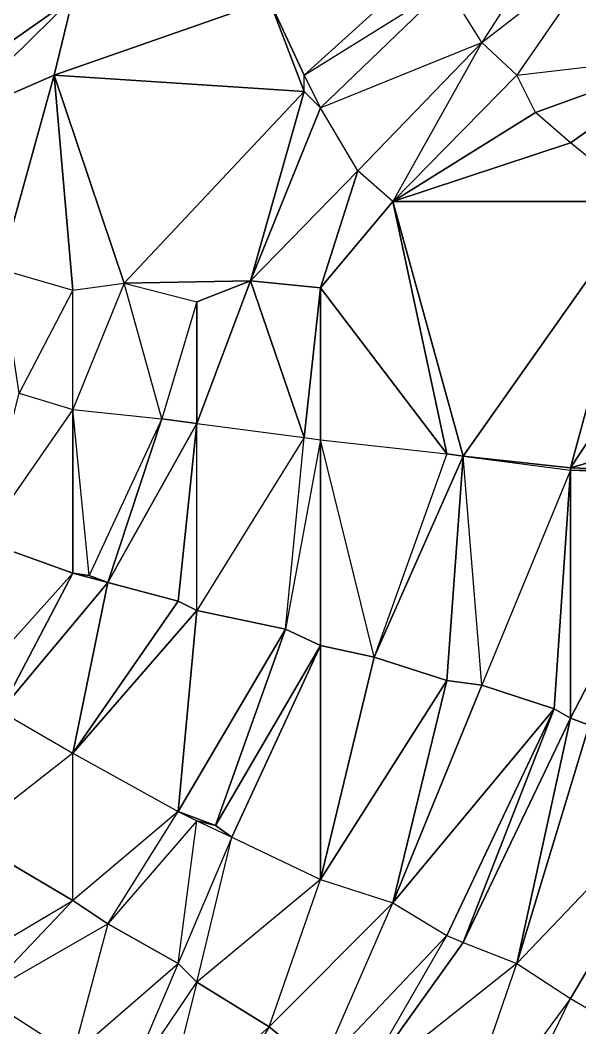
# Model space of a CAD drawing. Header units: metres. Extents: x 121.06818 to 121.07159, y 3.17836 to 3.18313.
# Drawn here: x 121.0691764 to 121.069416, y 3.1804485 to 3.1808795 of the extents above; entities that cross this region are included whole.
import ezdxf

# ---------------------------------------------------------------- set-up
doc = ezdxf.new("R2010")
doc.units = ezdxf.units.M

msp = doc.modelspace()

# ---------------------------------------------------------------- linework, layer by layer
at = {"layer": 'DELAUNEY11627', "color": 252}
msp.add_3dface([(121.069359, 3.180389, 0.0102), (121.069374, 3.180383, 0.0102), (121.069412, 3.180461, 0.01021)], dxfattribs=at)
at = {"layer": 'DELAUNEY11722', "color": 252}
msp.add_3dface([(121.069252, 3.180397, 0.01019), (121.069237, 3.180408, 0.01019), (121.069283, 3.180449, 0.0102)], dxfattribs=at)
at = {"layer": 'DELAUNEY11753', "color": 252}
msp.add_3dface([(121.069321, 3.180422, 0.0102), (121.069359, 3.180389, 0.0102), (121.069389, 3.180476, 0.01021)], dxfattribs=at)
at = {"layer": 'DELAUNEY11797', "color": 252}
msp.add_3dface([(121.069237, 3.180408, 0.01019), (121.069221, 3.180422, 0.01019), (121.069252, 3.180468, 0.0102)], dxfattribs=at)
at = {"layer": 'DELAUNEY11850', "color": 252}
msp.add_3dface([(121.069145, 3.180408, 0.01018), (121.069199, 3.180437, 0.01019), (121.06916, 3.180462, 0.01019)], dxfattribs=at)
at = {"layer": 'DELAUNEY11851', "color": 252}
msp.add_3dface([(121.069252, 3.180397, 0.01019), (121.069305, 3.180431, 0.0102), (121.069283, 3.180449, 0.0102)], dxfattribs=at)
at = {"layer": 'DELAUNEY11852', "color": 252}
msp.add_3dface([(121.069305, 3.180431, 0.0102), (121.069321, 3.180422, 0.0102), (121.069359, 3.180488, 0.01021)], dxfattribs=at)
at = {"layer": 'DELAUNEY11872', "color": 252}
msp.add_3dface([(121.069221, 3.180422, 0.01019), (121.069199, 3.180437, 0.01019), (121.069244, 3.180476, 0.0102)], dxfattribs=at)
at = {"layer": 'DELAUNEY11912', "color": 252}
msp.add_3dface([(121.06945, 3.180439, 0.01021), (121.069374, 3.180383, 0.0102), (121.069412, 3.180461, 0.01021)], dxfattribs=at)
at = {"layer": 'DELAUNEY11938', "color": 252}
msp.add_3dface([(121.069412, 3.180461, 0.01021), (121.06945, 3.180439, 0.01021), (121.069473, 3.180564, 0.01022)], dxfattribs=at)
at = {"layer": 'DELAUNEY11967', "color": 252}
msp.add_3dface([(121.069283, 3.180449, 0.0102), (121.069305, 3.180431, 0.0102), (121.069336, 3.180502, 0.01021)], dxfattribs=at)
at = {"layer": 'DELAUNEY12007', "color": 252}
msp.add_3dface([(121.069237, 3.180408, 0.01019), (121.069283, 3.180449, 0.0102), (121.069252, 3.180468, 0.0102)], dxfattribs=at)
at = {"layer": 'DELAUNEY12008', "color": 252}
msp.add_3dface([(121.069412, 3.180461, 0.01021), (121.069359, 3.180389, 0.0102), (121.069389, 3.180476, 0.01021)], dxfattribs=at)
at = {"layer": 'DELAUNEY12047', "color": 252}
msp.add_3dface([(121.069199, 3.180437, 0.01019), (121.06916, 3.180462, 0.01019), (121.069214, 3.180493, 0.0102)], dxfattribs=at)
at = {"layer": 'DELAUNEY12048', "color": 252}
msp.add_3dface([(121.069389, 3.180476, 0.01021), (121.069412, 3.180461, 0.01021), (121.069473, 3.180564, 0.01022)], dxfattribs=at)
at = {"layer": 'DELAUNEY12063', "color": 252}
msp.add_3dface([(121.069389, 3.180476, 0.01021), (121.069321, 3.180422, 0.0102), (121.069366, 3.180485, 0.01021)], dxfattribs=at)
at = {"layer": 'DELAUNEY12071', "color": 252}
msp.add_3dface([(121.069221, 3.180422, 0.01019), (121.069252, 3.180468, 0.0102), (121.069244, 3.180476, 0.0102)], dxfattribs=at)
at = {"layer": 'DELAUNEY12072', "color": 252}
msp.add_3dface([(121.069252, 3.180468, 0.0102), (121.069283, 3.180449, 0.0102), (121.069305, 3.180512, 0.01021)], dxfattribs=at)
at = {"layer": 'DELAUNEY12073', "color": 252}
msp.add_3dface([(121.069366, 3.180485, 0.01021), (121.069321, 3.180422, 0.0102), (121.069359, 3.180488, 0.01021)], dxfattribs=at)
at = {"layer": 'DELAUNEY12084', "color": 252}
msp.add_3dface([(121.069366, 3.180485, 0.01021), (121.069389, 3.180476, 0.01021), (121.069412, 3.180581, 0.01022)], dxfattribs=at)
at = {"layer": 'DELAUNEY12122', "color": 252}
msp.add_3dface([(121.06916, 3.180462, 0.01019), (121.069145, 3.180471, 0.01019), (121.069199, 3.180503, 0.0102)], dxfattribs=at)
at = {"layer": 'DELAUNEY12149', "color": 252}
msp.add_3dface([(121.069199, 3.180437, 0.01019), (121.069244, 3.180476, 0.0102), (121.069214, 3.180493, 0.0102)], dxfattribs=at)
at = {"layer": 'DELAUNEY12150', "color": 252}
msp.add_3dface([(121.069244, 3.180476, 0.0102), (121.069252, 3.180468, 0.0102), (121.069267, 3.18053, 0.01021)], dxfattribs=at)
at = {"layer": 'DELAUNEY12151', "color": 252}
msp.add_3dface([(121.069359, 3.180488, 0.01021), (121.069366, 3.180485, 0.01021), (121.069405, 3.180585, 0.01022)], dxfattribs=at)
at = {"layer": 'DELAUNEY12181', "color": 252}
msp.add_3dface([(121.069359, 3.180488, 0.01021), (121.069305, 3.180431, 0.0102), (121.069336, 3.180502, 0.01021)], dxfattribs=at)
at = {"layer": 'DELAUNEY12218', "color": 252}
msp.add_3dface([(121.069214, 3.180493, 0.0102), (121.069244, 3.180476, 0.0102), (121.069252, 3.180537, 0.01021)], dxfattribs=at)
at = {"layer": 'DELAUNEY12237', "color": 252}
msp.add_3dface([(121.069336, 3.180502, 0.01021), (121.069359, 3.180488, 0.01021), (121.069405, 3.180585, 0.01022)], dxfattribs=at)
at = {"layer": 'DELAUNEY12246', "color": 252}
msp.add_3dface([(121.06916, 3.180462, 0.01019), (121.069214, 3.180493, 0.0102), (121.069199, 3.180503, 0.0102)], dxfattribs=at)
at = {"layer": 'DELAUNEY12247', "color": 252}
msp.add_3dface([(121.069336, 3.180502, 0.01021), (121.069283, 3.180449, 0.0102), (121.069305, 3.180512, 0.01021)], dxfattribs=at)
at = {"layer": 'DELAUNEY12288', "color": 252}
msp.add_3dface([(121.069199, 3.180503, 0.0102), (121.069214, 3.180493, 0.0102), (121.069244, 3.180541, 0.01021)], dxfattribs=at)
at = {"layer": 'DELAUNEY12289', "color": 252}
msp.add_3dface([(121.069305, 3.180512, 0.01021), (121.069336, 3.180502, 0.01021), (121.069359, 3.180597, 0.01022)], dxfattribs=at)
at = {"layer": 'DELAUNEY12346', "color": 252}
msp.add_3dface([(121.069305, 3.180512, 0.01021), (121.069252, 3.180468, 0.0102), (121.069267, 3.18053, 0.01021)], dxfattribs=at)
at = {"layer": 'DELAUNEY12379', "color": 252}
msp.add_3dface([(121.069145, 3.180471, 0.01019), (121.069199, 3.180503, 0.0102), (121.069153, 3.18053, 0.0102)], dxfattribs=at)
at = {"layer": 'DELAUNEY12392', "color": 252}
msp.add_3dface([(121.069267, 3.18053, 0.01021), (121.069244, 3.180476, 0.0102), (121.069252, 3.180537, 0.01021)], dxfattribs=at)
at = {"layer": 'DELAUNEY12408', "color": 252}
msp.add_3dface([(121.069267, 3.18053, 0.01021), (121.069305, 3.180512, 0.01021), (121.069305, 3.180612, 0.01022)], dxfattribs=at)
at = {"layer": 'DELAUNEY12421', "color": 252}
msp.add_3dface([(121.069153, 3.18053, 0.0102), (121.069199, 3.180503, 0.0102), (121.069199, 3.180566, 0.01021)], dxfattribs=at)
at = {"layer": 'DELAUNEY12470', "color": 252}
msp.add_3dface([(121.069252, 3.180537, 0.01021), (121.069214, 3.180493, 0.0102), (121.069244, 3.180541, 0.01021)], dxfattribs=at)
at = {"layer": 'DELAUNEY12471', "color": 252}
msp.add_3dface([(121.069252, 3.180537, 0.01021), (121.069267, 3.18053, 0.01021), (121.06926, 3.180535, 0.01021)], dxfattribs=at)
at = {"layer": 'DELAUNEY12514', "color": 252}
msp.add_3dface([(121.069252, 3.180537, 0.01021), (121.06926, 3.180535, 0.01021), (121.069244, 3.180541, 0.01021)], dxfattribs=at)
at = {"layer": 'DELAUNEY12515', "color": 252}
msp.add_3dface([(121.06926, 3.180535, 0.01021), (121.069267, 3.18053, 0.01021), (121.069305, 3.180612, 0.01022)], dxfattribs=at)
at = {"layer": 'DELAUNEY12535', "color": 252}
msp.add_3dface([(121.069389, 3.180476, 0.01021), (121.069473, 3.180564, 0.01022), (121.06942, 3.180578, 0.01022)], dxfattribs=at)
at = {"layer": 'DELAUNEY12550', "color": 252}
msp.add_3dface([(121.069389, 3.180476, 0.01021), (121.06942, 3.180578, 0.01022), (121.069412, 3.180581, 0.01022)], dxfattribs=at)
at = {"layer": 'DELAUNEY12566', "color": 252}
msp.add_3dface([(121.069244, 3.180541, 0.01021), (121.069199, 3.180503, 0.0102), (121.069199, 3.180566, 0.01021)], dxfattribs=at)
at = {"layer": 'DELAUNEY12593', "color": 252}
msp.add_3dface([(121.069366, 3.180485, 0.01021), (121.069412, 3.180581, 0.01022), (121.069405, 3.180585, 0.01022)], dxfattribs=at)
at = {"layer": 'DELAUNEY12607', "color": 252}
msp.add_3dface([(121.069412, 3.180581, 0.01022), (121.06942, 3.180578, 0.01022), (121.069466, 3.180685, 0.01023)], dxfattribs=at)
at = {"layer": 'DELAUNEY12626', "color": 252}
msp.add_3dface([(121.069199, 3.180566, 0.01021), (121.069153, 3.18053, 0.0102), (121.069168, 3.180584, 0.01021)], dxfattribs=at)
at = {"layer": 'DELAUNEY12638', "color": 252}
msp.add_3dface([(121.069199, 3.180566, 0.01021), (121.069244, 3.180541, 0.01021), (121.069252, 3.180627, 0.01022)], dxfattribs=at)
at = {"layer": 'DELAUNEY12639', "color": 252}
msp.add_3dface([(121.069405, 3.180585, 0.01022), (121.069412, 3.180581, 0.01022), (121.069412, 3.180687, 0.01023)], dxfattribs=at)
at = {"layer": 'DELAUNEY12652', "color": 252}
msp.add_3dface([(121.069336, 3.180502, 0.01021), (121.069405, 3.180585, 0.01022), (121.069374, 3.180595, 0.01022)], dxfattribs=at)
at = {"layer": 'DELAUNEY12671', "color": 252}
msp.add_3dface([(121.069336, 3.180502, 0.01021), (121.069374, 3.180595, 0.01022), (121.069359, 3.180597, 0.01022)], dxfattribs=at)
at = {"layer": 'DELAUNEY12680', "color": 252}
msp.add_3dface([(121.069374, 3.180595, 0.01022), (121.069405, 3.180585, 0.01022), (121.069412, 3.180687, 0.01023)], dxfattribs=at)
at = {"layer": 'DELAUNEY12702', "color": 252}
msp.add_3dface([(121.069359, 3.180597, 0.01022), (121.069374, 3.180595, 0.01022), (121.069366, 3.180693, 0.01023)], dxfattribs=at)
at = {"layer": 'DELAUNEY12727', "color": 252}
msp.add_3dface([(121.069305, 3.180512, 0.01021), (121.069359, 3.180597, 0.01022), (121.069328, 3.180607, 0.01022)], dxfattribs=at)
at = {"layer": 'DELAUNEY12742', "color": 252}
msp.add_3dface([(121.069168, 3.180584, 0.01021), (121.069199, 3.180566, 0.01021), (121.069214, 3.180639, 0.01022)], dxfattribs=at)
at = {"layer": 'DELAUNEY12743', "color": 252}
msp.add_3dface([(121.069244, 3.180541, 0.01021), (121.06926, 3.180535, 0.01021), (121.06929, 3.180619, 0.01022)], dxfattribs=at)
at = {"layer": 'DELAUNEY12755', "color": 252}
msp.add_3dface([(121.069305, 3.180512, 0.01021), (121.069328, 3.180607, 0.01022), (121.069305, 3.180612, 0.01022)], dxfattribs=at)
at = {"layer": 'DELAUNEY12773', "color": 252}
msp.add_3dface([(121.069328, 3.180607, 0.01022), (121.069359, 3.180597, 0.01022), (121.069366, 3.180693, 0.01023)], dxfattribs=at)
at = {"layer": 'DELAUNEY12807', "color": 252}
msp.add_3dface([(121.069305, 3.180612, 0.01022), (121.069328, 3.180607, 0.01022), (121.069305, 3.1807, 0.01023)], dxfattribs=at)
at = {"layer": 'DELAUNEY12824', "color": 252}
msp.add_3dface([(121.069153, 3.180592, 0.01021), (121.069168, 3.180584, 0.01021), (121.069199, 3.180643, 0.01022)], dxfattribs=at)
at = {"layer": 'DELAUNEY12842', "color": 252}
msp.add_3dface([(121.06926, 3.180535, 0.01021), (121.069305, 3.180612, 0.01022), (121.06929, 3.180619, 0.01022)], dxfattribs=at)
at = {"layer": 'DELAUNEY12890', "color": 252}
msp.add_3dface([(121.06929, 3.180619, 0.01022), (121.069305, 3.180612, 0.01022), (121.069305, 3.1807, 0.01023)], dxfattribs=at)
at = {"layer": 'DELAUNEY12908', "color": 252}
msp.add_3dface([(121.069244, 3.180541, 0.01021), (121.06929, 3.180619, 0.01022), (121.069252, 3.180627, 0.01022)], dxfattribs=at)
at = {"layer": 'DELAUNEY12944', "color": 252}
msp.add_3dface([(121.069252, 3.180627, 0.01022), (121.06929, 3.180619, 0.01022), (121.069298, 3.180701, 0.01023)], dxfattribs=at)
at = {"layer": 'DELAUNEY12960', "color": 252}
msp.add_3dface([(121.069199, 3.180566, 0.01021), (121.069252, 3.180627, 0.01022), (121.069244, 3.180631, 0.01022)], dxfattribs=at)
at = {"layer": 'DELAUNEY12995', "color": 252}
msp.add_3dface([(121.069199, 3.180566, 0.01021), (121.069244, 3.180631, 0.01022), (121.069214, 3.180639, 0.01022)], dxfattribs=at)
at = {"layer": 'DELAUNEY13006', "color": 252}
msp.add_3dface([(121.069244, 3.180631, 0.01022), (121.069252, 3.180627, 0.01022), (121.069252, 3.180707, 0.01023)], dxfattribs=at)
at = {"layer": 'DELAUNEY13057', "color": 252}
msp.add_3dface([(121.069168, 3.180584, 0.01021), (121.069214, 3.180639, 0.01022), (121.069199, 3.180643, 0.01022)], dxfattribs=at)
at = {"layer": 'DELAUNEY13058', "color": 252}
msp.add_3dface([(121.069214, 3.180639, 0.01022), (121.069244, 3.180631, 0.01022), (121.069252, 3.180707, 0.01023)], dxfattribs=at)
at = {"layer": 'DELAUNEY13104', "color": 252}
msp.add_3dface([(121.069199, 3.180643, 0.01022), (121.069214, 3.180639, 0.01022), (121.069206, 3.180642, 0.01022)], dxfattribs=at)
at = {"layer": 'DELAUNEY13150', "color": 252}
msp.add_3dface([(121.069153, 3.180592, 0.01021), (121.069199, 3.180643, 0.01022), (121.06916, 3.180657, 0.01022)], dxfattribs=at)
at = {"layer": 'DELAUNEY13173', "color": 252}
msp.add_3dface([(121.069199, 3.180643, 0.01022), (121.069206, 3.180642, 0.01022), (121.069199, 3.180713, 0.01023)], dxfattribs=at)
at = {"layer": 'DELAUNEY13174', "color": 252}
msp.add_3dface([(121.069206, 3.180642, 0.01022), (121.069214, 3.180639, 0.01022), (121.069237, 3.180709, 0.01023)], dxfattribs=at)
at = {"layer": 'DELAUNEY13191', "color": 252}
msp.add_3dface([(121.06916, 3.180657, 0.01022), (121.069199, 3.180643, 0.01022), (121.069199, 3.180713, 0.01023)], dxfattribs=at)
at = {"layer": 'DELAUNEY13253', "color": 252}
msp.add_3dface([(121.069412, 3.180687, 0.01023), (121.069412, 3.180581, 0.01022), (121.069466, 3.180685, 0.01023)], dxfattribs=at)
at = {"layer": 'DELAUNEY13268', "color": 252}
msp.add_3dface([(121.069412, 3.180687, 0.01023), (121.069374, 3.180595, 0.01022), (121.069366, 3.180693, 0.01023)], dxfattribs=at)
at = {"layer": 'DELAUNEY13269', "color": 252}
msp.add_3dface([(121.069412, 3.180687, 0.01023), (121.069466, 3.180685, 0.01023), (121.069466, 3.180686, 0.01023)], dxfattribs=at)
at = {"layer": 'DELAUNEY13316', "color": 252}
msp.add_3dface([(121.069359, 3.180694, 0.01023), (121.069328, 3.180607, 0.01022), (121.069366, 3.180693, 0.01023)], dxfattribs=at)
at = {"layer": 'DELAUNEY13317', "color": 252}
msp.add_3dface([(121.069359, 3.180694, 0.01023), (121.069328, 3.180607, 0.01022), (121.069305, 3.1807, 0.01023)], dxfattribs=at)
at = {"layer": 'DELAUNEY13331', "color": 252}
msp.add_3dface([(121.069359, 3.180694, 0.01023), (121.069366, 3.180693, 0.01023), (121.069336, 3.180802, 0.01024)], dxfattribs=at)
at = {"layer": 'DELAUNEY13332', "color": 252}
msp.add_3dface([(121.069366, 3.180693, 0.01023), (121.069412, 3.180687, 0.01023), (121.069412, 3.180688, 0.01023)], dxfattribs=at)
at = {"layer": 'DELAUNEY13376', "color": 252}
msp.add_3dface([(121.069305, 3.1807, 0.01023), (121.06929, 3.180619, 0.01022), (121.069298, 3.180701, 0.01023)], dxfattribs=at)
at = {"layer": 'DELAUNEY13383', "color": 252}
msp.add_3dface([(121.069305, 3.1807, 0.01023), (121.069359, 3.180694, 0.01023), (121.069305, 3.180765, 0.01024)], dxfattribs=at)
at = {"layer": 'DELAUNEY13393', "color": 252}
msp.add_3dface([(121.069298, 3.180701, 0.01023), (121.069252, 3.180627, 0.01022), (121.069252, 3.180707, 0.01023)], dxfattribs=at)
at = {"layer": 'DELAUNEY13413', "color": 252}
msp.add_3dface([(121.069298, 3.180701, 0.01023), (121.069305, 3.1807, 0.01023), (121.069305, 3.180765, 0.01024)], dxfattribs=at)
at = {"layer": 'DELAUNEY13465', "color": 252}
msp.add_3dface([(121.069237, 3.180709, 0.01023), (121.069214, 3.180639, 0.01022), (121.069252, 3.180707, 0.01023)], dxfattribs=at)
at = {"layer": 'DELAUNEY13466', "color": 252}
msp.add_3dface([(121.069252, 3.180707, 0.01023), (121.069298, 3.180701, 0.01023), (121.069275, 3.180768, 0.01024)], dxfattribs=at)
at = {"layer": 'DELAUNEY13475', "color": 252}
msp.add_3dface([(121.069237, 3.180709, 0.01023), (121.069206, 3.180642, 0.01022), (121.069199, 3.180713, 0.01023)], dxfattribs=at)
at = {"layer": 'DELAUNEY13476', "color": 252}
msp.add_3dface([(121.069237, 3.180709, 0.01023), (121.069252, 3.180707, 0.01023), (121.069252, 3.180759, 0.01024)], dxfattribs=at)
at = {"layer": 'DELAUNEY13503', "color": 252}
msp.add_3dface([(121.069199, 3.180713, 0.01023), (121.06916, 3.180657, 0.01022), (121.069176, 3.18072, 0.01023)], dxfattribs=at)
at = {"layer": 'DELAUNEY13521', "color": 252}
msp.add_3dface([(121.069199, 3.180713, 0.01023), (121.069237, 3.180709, 0.01023), (121.069221, 3.180767, 0.01024)], dxfattribs=at)
at = {"layer": 'DELAUNEY13552', "color": 252}
msp.add_3dface([(121.069366, 3.180693, 0.01023), (121.069412, 3.180688, 0.01023), (121.069443, 3.180802, 0.01023)], dxfattribs=at)
at = {"layer": 'DELAUNEY13553', "color": 252}
msp.add_3dface([(121.069412, 3.180688, 0.01023), (121.069412, 3.180687, 0.01023), (121.069466, 3.180686, 0.01023)], dxfattribs=at)
at = {"layer": 'DELAUNEY13559', "color": 252}
msp.add_3dface([(121.069176, 3.18072, 0.01023), (121.069199, 3.180713, 0.01023), (121.069199, 3.180764, 0.01024)], dxfattribs=at)
at = {"layer": 'DELAUNEY13560', "color": 252}
msp.add_3dface([(121.069412, 3.180688, 0.01023), (121.069466, 3.180686, 0.01023), (121.069481, 3.180708, 0.01023)], dxfattribs=at)
at = {"layer": 'DELAUNEY13709', "color": 252}
msp.add_3dface([(121.069412, 3.180688, 0.01023), (121.069481, 3.180708, 0.01023), (121.069466, 3.18077, 0.01023)], dxfattribs=at)
at = {"layer": 'DELAUNEY13760', "color": 252}
msp.add_3dface([(121.069412, 3.180688, 0.01023), (121.069466, 3.18077, 0.01023), (121.069443, 3.180802, 0.01023)], dxfattribs=at)
at = {"layer": 'DELAUNEY13777', "color": 252}
msp.add_3dface([(121.069252, 3.180759, 0.01024), (121.069237, 3.180709, 0.01023), (121.069221, 3.180767, 0.01024)], dxfattribs=at)
at = {"layer": 'DELAUNEY13778', "color": 252}
msp.add_3dface([(121.069252, 3.180759, 0.01024), (121.069252, 3.180707, 0.01023), (121.069275, 3.180768, 0.01024)], dxfattribs=at)
at = {"layer": 'DELAUNEY13779', "color": 252}
msp.add_3dface([(121.069275, 3.180768, 0.01024), (121.069298, 3.180701, 0.01023), (121.069305, 3.180765, 0.01024)], dxfattribs=at)
at = {"layer": 'DELAUNEY13780', "color": 252}
msp.add_3dface([(121.069305, 3.180765, 0.01024), (121.069359, 3.180694, 0.01023), (121.069336, 3.180802, 0.01024)], dxfattribs=at)
at = {"layer": 'DELAUNEY13800', "color": 252}
msp.add_3dface([(121.069252, 3.180759, 0.01024), (121.069275, 3.180768, 0.01024), (121.069221, 3.180767, 0.01024)], dxfattribs=at)
at = {"layer": 'DELAUNEY13816', "color": 252}
msp.add_3dface([(121.069221, 3.180767, 0.01024), (121.069199, 3.180713, 0.01023), (121.069199, 3.180764, 0.01024)], dxfattribs=at)
at = {"layer": 'DELAUNEY13817', "color": 252}
msp.add_3dface([(121.069275, 3.180768, 0.01024), (121.069305, 3.180765, 0.01024), (121.069321, 3.180815, 0.01024)], dxfattribs=at)
at = {"layer": 'DELAUNEY13831', "color": 252}
msp.add_3dface([(121.069199, 3.180764, 0.01024), (121.069176, 3.18072, 0.01023), (121.069168, 3.180773, 0.01024)], dxfattribs=at)
at = {"layer": 'DELAUNEY13840', "color": 252}
msp.add_3dface([(121.069199, 3.180764, 0.01024), (121.069221, 3.180767, 0.01024), (121.069191, 3.180856, 0.01025)], dxfattribs=at)
at = {"layer": 'DELAUNEY13880', "color": 252}
msp.add_3dface([(121.069168, 3.180773, 0.01024), (121.069199, 3.180764, 0.01024), (121.069191, 3.180856, 0.01025)], dxfattribs=at)
at = {"layer": 'DELAUNEY13901', "color": 252}
msp.add_3dface([(121.069305, 3.180765, 0.01024), (121.069336, 3.180802, 0.01024), (121.069321, 3.180815, 0.01024)], dxfattribs=at)
at = {"layer": 'DELAUNEY13902', "color": 252}
msp.add_3dface([(121.069336, 3.180802, 0.01024), (121.069366, 3.180693, 0.01023), (121.069443, 3.180802, 0.01023)], dxfattribs=at)
at = {"layer": 'DELAUNEY13955', "color": 252}
msp.add_3dface([(121.069336, 3.180802, 0.01024), (121.069443, 3.180802, 0.01023), (121.069412, 3.180827, 0.01023)], dxfattribs=at)
at = {"layer": 'DELAUNEY13979', "color": 252}
msp.add_3dface([(121.069336, 3.180802, 0.01024), (121.069412, 3.180827, 0.01023), (121.069397, 3.18084, 0.01023)], dxfattribs=at)
at = {"layer": 'DELAUNEY13980', "color": 252}
msp.add_3dface([(121.069443, 3.180802, 0.01023), (121.069412, 3.180827, 0.01023), (121.069466, 3.180865, 0.01022)], dxfattribs=at)
at = {"layer": 'DELAUNEY14106', "color": 252}
msp.add_3dface([(121.069336, 3.180802, 0.01024), (121.069321, 3.180815, 0.01024), (121.069374, 3.18087, 0.01023)], dxfattribs=at)
at = {"layer": 'DELAUNEY14130', "color": 252}
msp.add_3dface([(121.069275, 3.180768, 0.01024), (121.069321, 3.180815, 0.01024), (121.069305, 3.180842, 0.01024)], dxfattribs=at)
at = {"layer": 'DELAUNEY14147', "color": 252}
msp.add_3dface([(121.069221, 3.180767, 0.01024), (121.069275, 3.180768, 0.01024), (121.069298, 3.180849, 0.01024)], dxfattribs=at)
at = {"layer": 'DELAUNEY14156', "color": 252}
msp.add_3dface([(121.069336, 3.180802, 0.01024), (121.069397, 3.18084, 0.01023), (121.069389, 3.180856, 0.01023)], dxfattribs=at)
at = {"layer": 'DELAUNEY14168', "color": 252}
msp.add_3dface([(121.069145, 3.180836, 0.01025), (121.069168, 3.180773, 0.01024), (121.069191, 3.180856, 0.01025)], dxfattribs=at)
at = {"layer": 'DELAUNEY14169', "color": 252}
msp.add_3dface([(121.069412, 3.180827, 0.01023), (121.069397, 3.18084, 0.01023), (121.069466, 3.180865, 0.01022)], dxfattribs=at)
at = {"layer": 'DELAUNEY14201', "color": 252}
msp.add_3dface([(121.069122, 3.180835, 0.01025), (121.069145, 3.180836, 0.01025), (121.069199, 3.180889, 0.01025)], dxfattribs=at)
at = {"layer": 'DELAUNEY14202', "color": 252}
msp.add_3dface([(121.069191, 3.180856, 0.01025), (121.069221, 3.180767, 0.01024), (121.069298, 3.180849, 0.01024)], dxfattribs=at)
at = {"layer": 'DELAUNEY14203', "color": 252}
msp.add_3dface([(121.069275, 3.180768, 0.01024), (121.069305, 3.180842, 0.01024), (121.069298, 3.180849, 0.01024)], dxfattribs=at)
at = {"layer": 'DELAUNEY14204', "color": 252}
msp.add_3dface([(121.069321, 3.180815, 0.01024), (121.069305, 3.180842, 0.01024), (121.069374, 3.18087, 0.01023)], dxfattribs=at)
at = {"layer": 'DELAUNEY14226', "color": 252}
msp.add_3dface([(121.069145, 3.180836, 0.01025), (121.069191, 3.180856, 0.01025), (121.069199, 3.180889, 0.01025)], dxfattribs=at)
at = {"layer": 'DELAUNEY14227', "color": 252}
msp.add_3dface([(121.069305, 3.180842, 0.01024), (121.069298, 3.180849, 0.01024), (121.069298, 3.180856, 0.01024)], dxfattribs=at)
at = {"layer": 'DELAUNEY14270', "color": 252}
msp.add_3dface([(121.069191, 3.180856, 0.01025), (121.069298, 3.180849, 0.01024), (121.069283, 3.180888, 0.01024)], dxfattribs=at)
at = {"layer": 'DELAUNEY14312', "color": 252}
msp.add_3dface([(121.069336, 3.180802, 0.01024), (121.069389, 3.180856, 0.01023), (121.069374, 3.18087, 0.01023)], dxfattribs=at)
at = {"layer": 'DELAUNEY14313', "color": 252}
msp.add_3dface([(121.069397, 3.18084, 0.01023), (121.069389, 3.180856, 0.01023), (121.069466, 3.180865, 0.01022)], dxfattribs=at)
at = {"layer": 'DELAUNEY14344', "color": 252}
msp.add_3dface([(121.069389, 3.180856, 0.01023), (121.069374, 3.18087, 0.01023), (121.069427, 3.180911, 0.01022)], dxfattribs=at)
at = {"layer": 'DELAUNEY14400', "color": 252}
msp.add_3dface([(121.069305, 3.180842, 0.01024), (121.069374, 3.18087, 0.01023), (121.069359, 3.180894, 0.01023)], dxfattribs=at)
at = {"layer": 'DELAUNEY14421', "color": 252}
msp.add_3dface([(121.069191, 3.180856, 0.01025), (121.069283, 3.180888, 0.01024), (121.069199, 3.180889, 0.01025)], dxfattribs=at)
at = {"layer": 'DELAUNEY14422', "color": 252}
msp.add_3dface([(121.069283, 3.180888, 0.01024), (121.069298, 3.180849, 0.01024), (121.069298, 3.180856, 0.01024)], dxfattribs=at)
at = {"layer": 'DELAUNEY14432', "color": 252}
msp.add_3dface([(121.069305, 3.180842, 0.01024), (121.069298, 3.180856, 0.01024), (121.069359, 3.180894, 0.01023)], dxfattribs=at)
at = {"layer": 'DELAUNEY14442', "color": 252}
msp.add_3dface([(121.069283, 3.180888, 0.01024), (121.069298, 3.180856, 0.01024), (121.069351, 3.180904, 0.01023)], dxfattribs=at)
at = {"layer": 'DELAUNEY14486', "color": 252}
msp.add_3dface([(121.069374, 3.18087, 0.01023), (121.069359, 3.180894, 0.01023), (121.069412, 3.180929, 0.01022)], dxfattribs=at)
at = {"layer": 'DELAUNEY14487', "color": 252}
msp.add_3dface([(121.069389, 3.180856, 0.01023), (121.069466, 3.180865, 0.01022), (121.069427, 3.180911, 0.01022)], dxfattribs=at)
at = {"layer": 'DELAUNEY14496', "color": 252}
msp.add_3dface([(121.069298, 3.180856, 0.01024), (121.069359, 3.180894, 0.01023), (121.069351, 3.180904, 0.01023)], dxfattribs=at)
at = {"layer": 'DELAUNEY14586', "color": 252}
msp.add_3dface([(121.069374, 3.18087, 0.01023), (121.069427, 3.180911, 0.01022), (121.069412, 3.180929, 0.01022)], dxfattribs=at)
at = {"layer": 'DELAUNEY14659', "color": 252}
msp.add_3dface([(121.069122, 3.180835, 0.01025), (121.069199, 3.180889, 0.01025), (121.069199, 3.180911, 0.01025)], dxfattribs=at)
at = {"layer": 'DELAUNEY14677', "color": 252}
msp.add_3dface([(121.069122, 3.180835, 0.01025), (121.069199, 3.180911, 0.01025), (121.069145, 3.180969, 0.01025)], dxfattribs=at)

doc.saveas('drawing.dxf')
